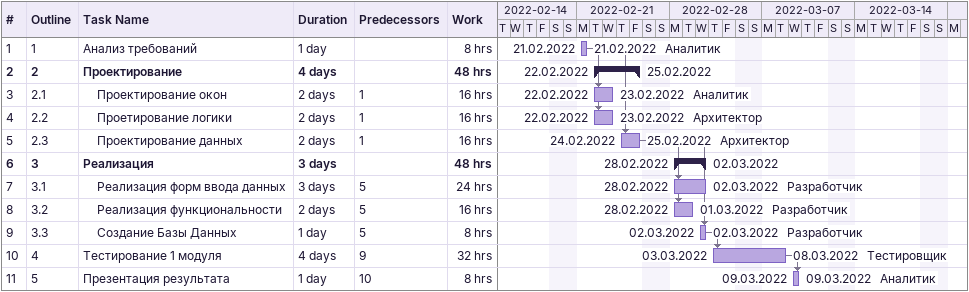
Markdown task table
| ID | WBS | Task | Duration | Start | Finish | Predecessors | Resources | Work (h) |
|---|---|---|---|---|---|---|---|---|
| 1 | 1 | Анализ требований | 1d | 2022-02-21 | 2022-02-21 |  | Аналитик | 8 |
| 2 | 2 | **Проектирование** | 4d | 2022-02-22 | 2022-02-25 |  |  | 48 |
| 3 | 2.1 | Проектирование окон | 2d | 2022-02-22 | 2022-02-23 | 1 | Аналитик | 16 |
| 4 | 2.2 | Проетирование логики | 2d | 2022-02-22 | 2022-02-23 | 1 | Архитектор | 16 |
| 5 | 2.3 | Проектирование данных | 2d | 2022-02-24 | 2022-02-25 | 1 | Архитектор | 16 |
| 6 | 3 | **Реализация** | 3d | 2022-02-28 | 2022-03-02 |  |  | 48 |
| 7 | 3.1 | Реализация форм ввода данных | 3d | 2022-02-28 | 2022-03-02 | 5 | Разработчик | 24 |
| 8 | 3.2 | Реализация функциональности | 2d | 2022-02-28 | 2022-03-01 | 5 | Разработчик | 16 |
| 9 | 3.3 | Создание Базы Данных | 1d | 2022-03-02 | 2022-03-02 | 5 | Разработчик | 8 |
| 10 | 4 | Тестирование 1 модуля | 4d | 2022-03-03 | 2022-03-08 | 9 | Тестировщик | 32 |
| 11 | 5 | Презентация результата | 1d | 2022-03-09 | 2022-03-09 | 10 | Аналитик | 8 |
